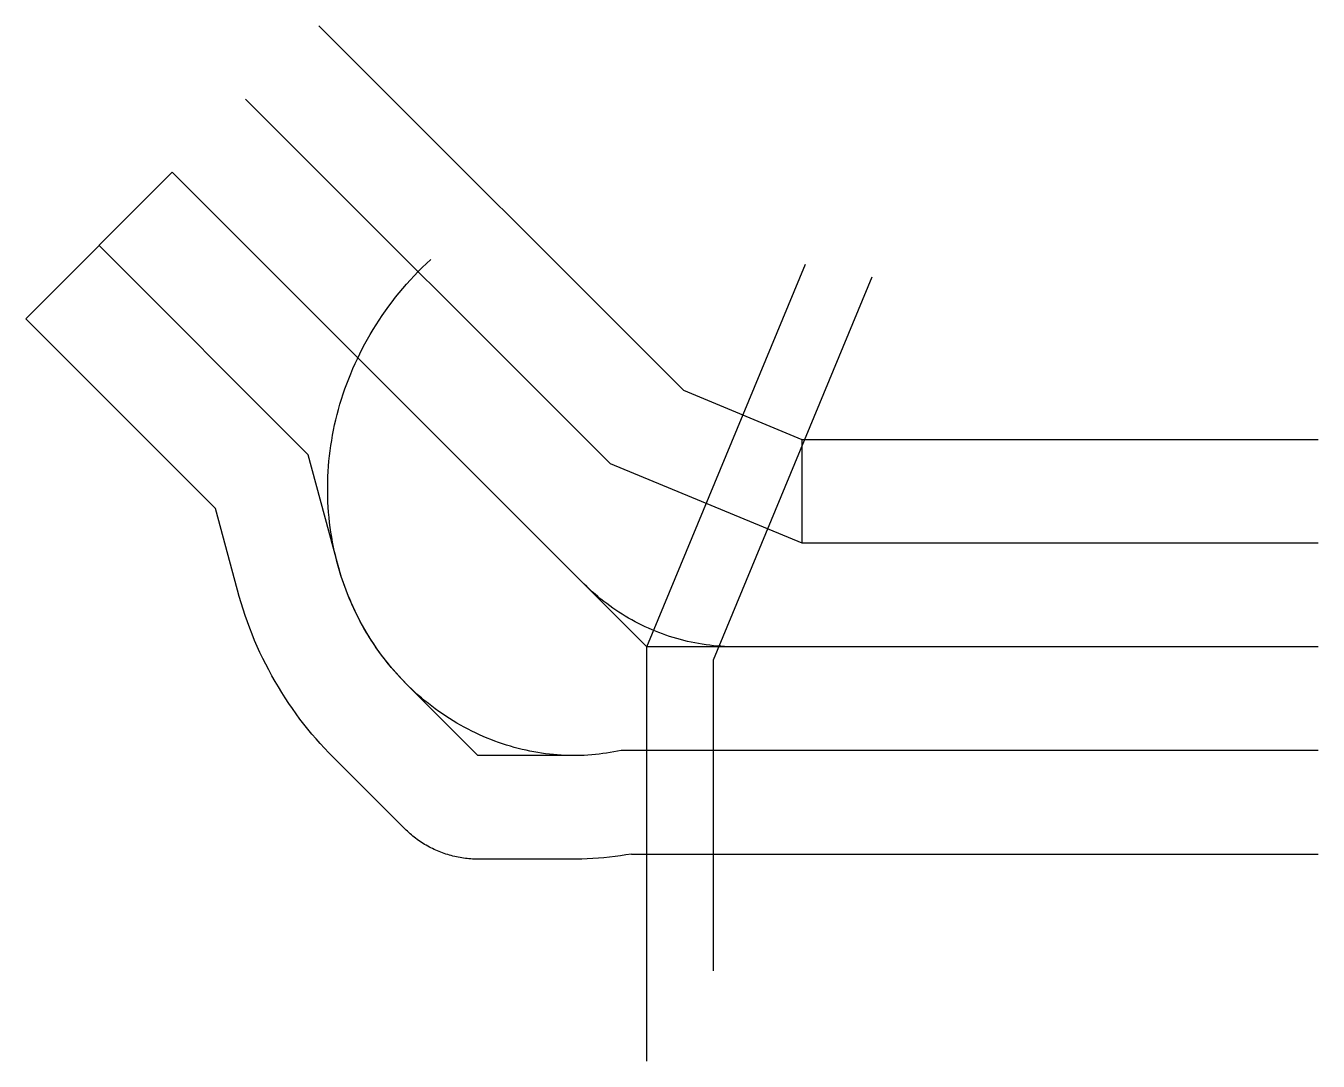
# Model space of a CAD drawing. Header units: metres. Extents: x -13881 to 15000, y -9260 to 13881.
import ezdxf

# ---------------------------------------------------------------- set-up
doc = ezdxf.new("R2010")
doc.units = ezdxf.units.M

msp = doc.modelspace()

# ---------------------------------------------------------------- linework, layer by layer
at = {"color": 1}
for p, q in [((-7333, 13881), (821, 5727)), ((-8970, 12244), (-816, 4090)), ((-13881, 7333), (-10607, 10607)), ((0, 0), (-10607, 10607)), ((-7568, 4294), (-12244, 8970)), ((-9644, 3096), (-13881, 7333)), ((3469, 4630), (821, 5727)), ((15000, 4630), (3469, 4630)), ((3469, 2315), (3469, 4630)), ((-6918, 1868), (-7568, 4294)), ((3469, 2315), (-816, 4090)), ((-9154, 1269), (-9644, 3096)), ((15000, 2315), (3469, 2315)), ((15000, 0), (0, 0)), ((-3776, -2430), (-5374, -832)), ((-7010, -2469), (-5413, -4067)), ((-1625, -2430), (-3776, -2430)), ((15000, -2315), (-577, -2315)), ((-1625, -4745), (-3776, -4745)), ((-347, -4630), (15000, -4630))]:
    msp.add_line(p, q, dxfattribs=at)
for points in [[(15000, 0), (1987, 0), (1904, 1), (1820, 3), (1736, 7), (1653, 12), (1569, 18), (1486, 26), (1403, 36), (1320, 47), (1237, 59), (1154, 73), (1072, 88), (990, 105), (908, 123), (827, 143), (746, 163), (665, 186), (585, 210), (505, 235), (425, 261), (346, 289), (268, 319), (190, 349), (113, 381), (36, 415), (-40, 450), (-116, 486), (-191, 523), (-265, 562), (-339, 602), (-412, 643), (-484, 685), (-555, 729), (-626, 774), (-696, 820), (-765, 868), (-833, 916), (-900, 966), (-967, 1017), (-1032, 1069), (-1097, 1123), (-1160, 1177), (-1223, 1232), (-1285, 1289), (-1346, 1347), (-1405, 1405), (-1405, 1405), (-10607, 10607)], [(-577, -2315), (-657, -2332), (-738, -2348), (-819, -2362), (-901, -2376), (-983, -2387), (-1066, -2398), (-1150, -2407), (-1233, -2414), (-1318, -2420), (-1402, -2425), (-1487, -2428), (-1573, -2429), (-1658, -2430), (-1744, -2428), (-1831, -2425), (-1917, -2421), (-2004, -2415), (-2091, -2408), (-2178, -2399), (-2265, -2388), (-2353, -2376), (-2440, -2362), (-2528, -2347), (-2616, -2330), (-2703, -2312), (-2791, -2292), (-2878, -2270), (-2966, -2247), (-3053, -2222), (-3140, -2195), (-3227, -2167), (-3314, -2138), (-3401, -2106), (-3487, -2073), (-3573, -2039), (-3659, -2003), (-3744, -1965), (-3829, -1925), (-3914, -1884), (-3998, -1842), (-4082, -1797), (-4165, -1751), (-4247, -1704), (-4329, -1655), (-4411, -1604), (-4492, -1552), (-4572, -1498), (-4651, -1443), (-4730, -1386), (-4808, -1327), (-4885, -1267), (-4962, -1205), (-5037, -1142), (-5112, -1078), (-5186, -1011), (-5258, -944), (-5330, -875), (-5401, -804), (-5471, -732), (-5540, -658), (-5608, -583), (-5674, -507), (-5740, -429), (-5804, -350), (-5867, -270), (-5929, -188), (-5990, -105), (-6049, -20), (-6107, 66), (-6164, 153), (-6219, 241), (-6273, 330), (-6326, 421), (-6377, 513), (-6427, 606), (-6475, 700), (-6522, 795), (-6567, 892), (-6611, 989), (-6653, 1088), (-6693, 1187), (-6732, 1288), (-6769, 1389), (-6804, 1492), (-6838, 1595), (-6870, 1699), (-6901, 1804), (-6929, 1910), (-6956, 2017), (-6981, 2124), (-7004, 2232), (-7026, 2341), (-7045, 2451), (-7063, 2561), (-7078, 2671), (-7092, 2783), (-7104, 2895), (-7114, 3007), (-7122, 3120), (-7129, 3233), (-7133, 3347), (-7135, 3461), (-7135, 3575), (-7133, 3690), (-7130, 3805), (-7124, 3920), (-7116, 4036), (-7106, 4151), (-7094, 4267), (-7080, 4383), (-7064, 4499), (-7046, 4615), (-7026, 4731), (-7003, 4846), (-6979, 4962), (-6953, 5078), (-6924, 5193), (-6893, 5308), (-6861, 5423), (-6826, 5538), (-6789, 5652), (-6750, 5766), (-6709, 5880), (-6666, 5993), (-6620, 6106), (-6573, 6218), (-6524, 6330), (-6472, 6441), (-6418, 6551), (-6363, 6661), (-6305, 6770), (-6245, 6878), (-6184, 6985), (-6120, 7092), (-6054, 7198), (-5986, 7303), (-5916, 7407), (-5844, 7510), (-5771, 7612), (-5695, 7713), (-5617, 7813), (-5537, 7911), (-5456, 8009), (-5372, 8105), (-5287, 8201), (-5200, 8294), (-5111, 8387), (-5020, 8478), (-4927, 8568), (-4833, 8657), (-4833, 8657)], [(0, -9260), (0, 0), (3544, 8555)], [(5026, 8260), (1482, -295), (1482, -7240)], [(-5374, -832), (-5444, -760), (-5513, -687), (-5581, -613), (-5648, -537), (-5714, -460), (-5779, -381), (-5843, -301), (-5905, -220), (-5966, -137), (-6026, -53), (-6085, 32), (-6142, 118), (-6198, 206), (-6252, 295), (-6306, 385), (-6357, 477), (-6408, 569), (-6456, 663), (-6504, 758), (-6549, 854), (-6594, 951), (-6636, 1049), (-6677, 1148), (-6717, 1248), (-6755, 1349), (-6791, 1451), (-6825, 1554), (-6858, 1658), (-6889, 1763), (-6918, 1868)], [(-7010, -2469), (-7109, -2368), (-7206, -2266), (-7302, -2162), (-7395, -2056), (-7488, -1948), (-7578, -1838), (-7667, -1727), (-7754, -1613), (-7839, -1498), (-7922, -1381), (-8004, -1263), (-8083, -1143), (-8161, -1021), (-8237, -897), (-8310, -772), (-8382, -646), (-8452, -517), (-8519, -388), (-8584, -257), (-8648, -124), (-8708, 9), (-8767, 145), (-8824, 281), (-8878, 419), (-8930, 558), (-8980, 698), (-9027, 839), (-9072, 981), (-9114, 1125), (-9154, 1269)], [(-577, -2315), (-657, -2332), (-738, -2348), (-819, -2362), (-901, -2376), (-983, -2387), (-1066, -2398), (-1150, -2407), (-1233, -2414), (-1318, -2420), (-1402, -2425), (-1487, -2428), (-1573, -2429), (-1625, -2430)], [(-3776, -4745), (-3816, -4744), (-3856, -4743), (-3897, -4742), (-3937, -4739), (-3977, -4736), (-4018, -4732), (-4058, -4728), (-4098, -4722), (-4138, -4716), (-4178, -4710), (-4217, -4702), (-4257, -4694), (-4296, -4685), (-4336, -4676), (-4375, -4666), (-4414, -4655), (-4452, -4644), (-4491, -4631), (-4529, -4619), (-4567, -4605), (-4605, -4591), (-4643, -4576), (-4680, -4561), (-4717, -4545), (-4754, -4528), (-4790, -4510), (-4827, -4492), (-4862, -4474), (-4898, -4455), (-4933, -4435), (-4968, -4414), (-5002, -4393), (-5036, -4371), (-5070, -4349), (-5103, -4326), (-5136, -4303), (-5169, -4279), (-5201, -4254), (-5232, -4229), (-5264, -4203), (-5294, -4177), (-5325, -4150), (-5354, -4123), (-5384, -4095), (-5413, -4067)], [(-347, -4630), (-469, -4651), (-590, -4670), (-713, -4687), (-836, -4701), (-960, -4714), (-1084, -4724), (-1209, -4733), (-1334, -4739), (-1459, -4743), (-1585, -4745), (-1625, -4745)]]:
    msp.add_lwpolyline(points, dxfattribs=at)

doc.saveas('drawing.dxf')
